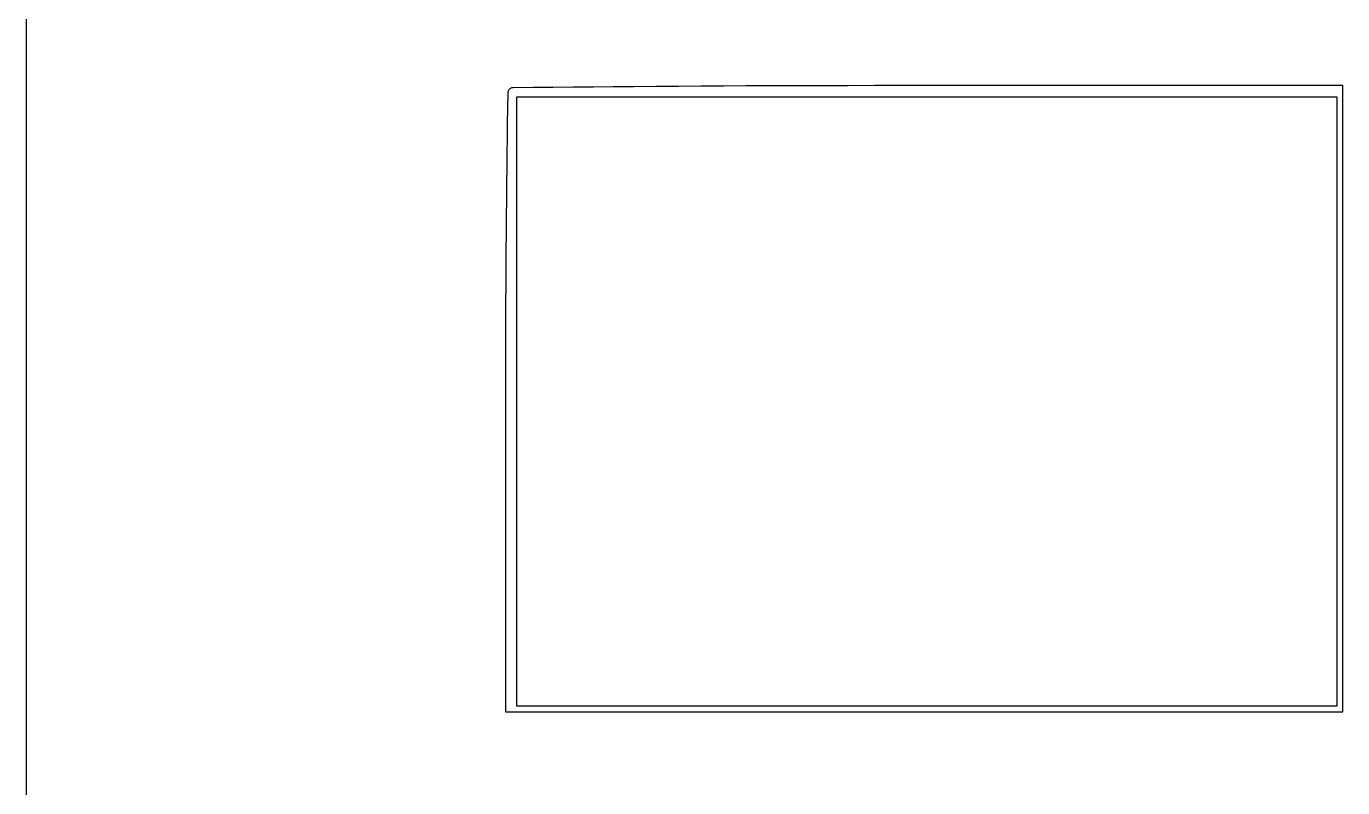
# Model space of a CAD drawing. Header units: millimetres. Extents: x -134 to 134, y -49 to 49.
# Drawn here: x -133.6 to -109.84, y -7.07 to 6.67 of the extents above; entities that cross this region are included whole.
import ezdxf

# ---------------------------------------------------------------- set-up
doc = ezdxf.new("R2010")
doc.units = ezdxf.units.MM
doc.header["$LTSCALE"] = 10
doc.header["$MEASUREMENT"] = 0

# ---------------------------------------------------------------- blocks, each defined once
blk = doc.blocks.new('DT0B-ULTRA_v_1')
at = {"color": 7, "linetype": 'Continuous', "lineweight": -3}
for points in [[(-133.588, -43.767, 0), (-133.6, 43.996, 0)], [(-124.884, 5.534, 0), (-124.892, 5.525, 0), (-124.899, 5.515, 0), (-124.905, 5.503, 0), (-124.909, 5.492, 0), (-124.911, 5.48, 0), (-124.912, 5.467, 0), (-124.916, 5.197, 0), (-124.919, 4.927, 0), (-124.922, 4.656, 0), (-124.926, 4.386, 0), (-124.929, 4.115, 0), (-124.932, 3.845, 0), (-124.936, 3.542, 0), (-124.939, 3.239, 0), (-124.942, 2.936, 0), (-124.944, 2.633, 0), (-124.946, 2.33, 0), (-124.948, 2.026, 0), (-124.949, 1.669, 0), (-124.95, 1.311, 0), (-124.951, 0.953, 0), (-124.952, 0.596, 0), (-124.952, 0.238, 0), (-124.953, -0.12, 0), (-124.953, -5.705, 0), (-117.397, -5.705, 0), (-109.841, -5.705, 0), (-109.841, -0.051, 0), (-109.841, 5.603, 0), (-117.328, 5.603, 0), (-117.808, 5.602, 0), (-118.287, 5.602, 0), (-118.766, 5.601, 0), (-119.245, 5.6, 0), (-119.725, 5.599, 0), (-120.204, 5.598, 0), (-120.609, 5.596, 0), (-121.015, 5.594, 0), (-121.42, 5.592, 0), (-121.825, 5.589, 0), (-122.231, 5.586, 0), (-122.636, 5.582, 0), (-123, 5.579, 0), (-123.363, 5.576, 0), (-123.727, 5.572, 0), (-124.09, 5.569, 0), (-124.454, 5.566, 0), (-124.817, 5.562, 0), (-124.829, 5.561, 0), (-124.842, 5.559, 0), (-124.853, 5.555, 0), (-124.864, 5.549, 0), (-124.875, 5.542, 0), (-124.884, 5.534, 0)], [(-109.944, -0.103, 0), (-109.944, -5.603, 0), (-117.345, -5.603, 0), (-124.747, -5.603, 0), (-124.747, -0.103, 0), (-124.747, 5.397, 0), (-117.345, 5.397, 0), (-109.944, 5.397, 0), (-109.944, -0.103, 0)]]:
    blk.add_polyline3d(points, dxfattribs=at)

msp = doc.modelspace()

# ---------------------------------------------------------------- block references
msp.add_blockref('DT0B-ULTRA_v_1', (0, 0))

doc.saveas('drawing.dxf')
